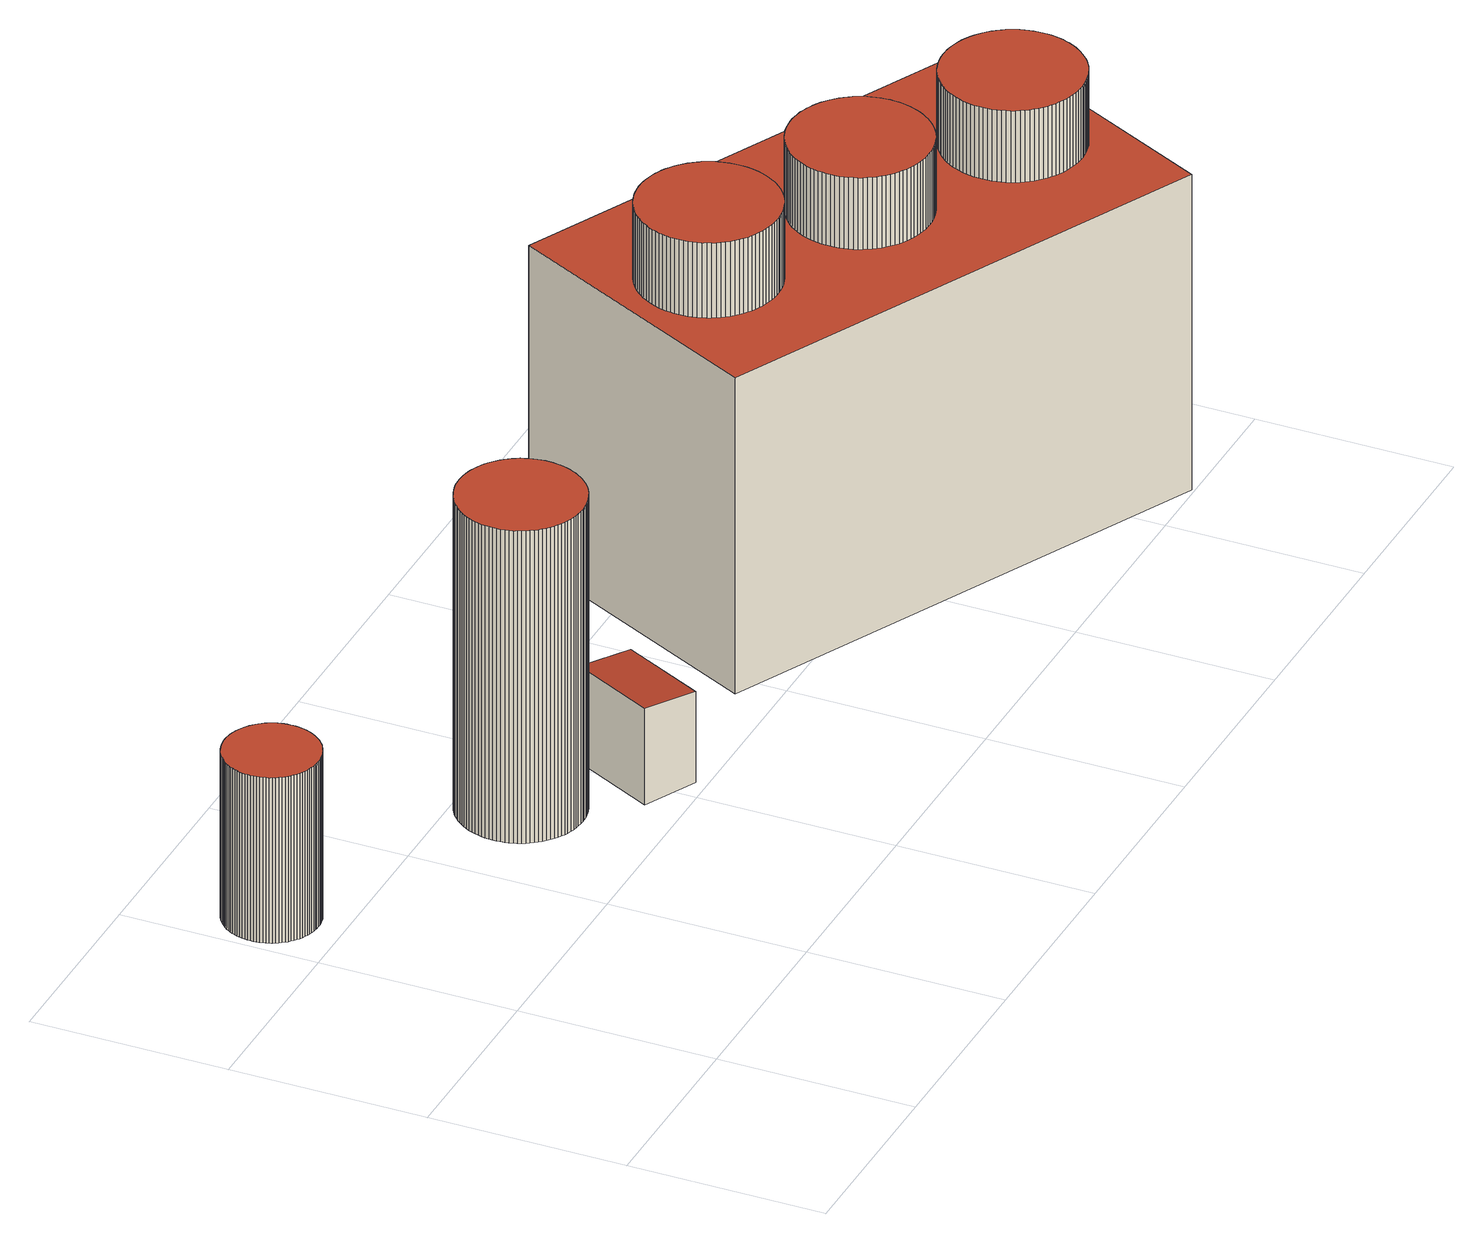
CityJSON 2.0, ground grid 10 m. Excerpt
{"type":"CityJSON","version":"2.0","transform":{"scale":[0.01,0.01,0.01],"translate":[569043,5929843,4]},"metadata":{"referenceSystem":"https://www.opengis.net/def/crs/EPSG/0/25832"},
"CityObjects":{
"building1":{"type":"Building","attributes":{"Grundfläche 2D":"17.360981","Grundhöhe NN":"4.816"},"geometry":[{"type":"Solid","lod":"3","boundaries":[[[[0,1,2,3,4,5,6,7,8,9,10,11,12,13,14,15,16,17,18,19,20,21,22,23,24,25,26,27,28,29,30,31,32,33,34,35,36,37,38,39,40,41,42,43,44,45,46,47,48,49,50,51,52,53,54,55,56,57,58,59,60,61,62,63,64,65,66,67,68,69,70,71,72,73,74,75,76,77,78,79,80,81,82,83,84,85,86,87,88,89,90,91,92,93,94,95,96,97,98,99]],[[100,101,5,4]],[[101,102,6,5]],[[102,103,7,6]],[[103,104,8,7]],[[104,105,9,8]],[[105,106,10,9]],[[106,107,11,10]],[[108,100,4,3]],[[109,110,0,99]],[[110,111,1,0]],[[111,112,2,1]],[[112,108,3,2]],[[107,113,12,11]],[[113,114,13,12]],[[114,115,14,13]],[[115,116,15,14]],[[116,117,16,15]],[[117,118,17,16]],[[118,119,18,17]],[[119,120,19,18]],[[120,121,20,19]],[[121,122,21,20]],[[122,123,22,21]],[[123,124,23,22]],[[124,125,24,23]],[[125,126,25,24]],[[126,127,26,25]],[[127,128,27,26]],[[128,129,28,27]],[[129,130,29,28]],[[130,131,30,29]],[[131,132,31,30]],[[132,133,32,31]],[[133,134,33,32]],[[134,135,34,33]],[[135,136,35,34]],[[136,137,36,35]],[[137,138,37,36]],[[138,139,38,37]],[[139,140,39,38]],[[140,141,40,39]],[[141,142,41,40]],[[142,143,42,41]],[[143,144,43,42]],[[144,145,44,43]],[[145,146,45,44]],[[146,147,46,45]],[[147,148,47,46]],[[148,149,48,47]],[[149,150,49,48]],[[150,151,50,49]],[[151,152,51,50]],[[152,153,52,51]],[[153,154,53,52]],[[154,155,54,53]],[[155,156,55,54]],[[156,157,56,55]],[[157,158,57,56]],[[158,159,58,57]],[[159,160,59,58]],[[160,161,60,59]],[[161,162,61,60]],[[162,163,62,61]],[[163,164,63,62]],[[164,165,64,63]],[[165,166,65,64]],[[166,167,66,65]],[[167,168,67,66]],[[168,169,68,67]],[[169,170,69,68]],[[170,171,70,69]],[[171,172,71,70]],[[172,173,72,71]],[[173,174,73,72]],[[174,175,74,73]],[[175,176,75,74]],[[176,177,76,75]],[[177,178,77,76]],[[178,179,78,77]],[[179,180,79,78]],[[180,181,80,79]],[[181,182,81,80]],[[182,183,82,81]],[[183,184,83,82]],[[184,185,84,83]],[[185,186,85,84]],[[186,187,86,85]],[[187,188,87,86]],[[188,189,88,87]],[[189,190,89,88]],[[190,191,90,89]],[[191,192,91,90]],[[192,193,92,91]],[[193,194,93,92]],[[194,195,94,93]],[[195,196,95,94]],[[196,197,96,95]],[[197,198,97,96]],[[198,199,98,97]],[[199,109,99,98]],[[198,197,196,195,194,193,192,191,190,189,188,187,186,185,184,183,182,181,180,179,178,177,176,175,174,173,172,171,170,169,168,167,166,165,164,163,162,161,160,159,158,157,156,155,154,153,152,151,150,149,148,147,146,145,144,143,142,141,140,139,138,137,136,135,134,133,132,131,130,129,128,127,126,125,124,123,122,121,120,119,118,117,116,115,114,113,107,106,105,104,103,102,101,100,108,112,111,110,109,199]]]],"semantics":{"surfaces":[{"type":"RoofSurface"},{"type":"WallSurface"},{"type":"GroundSurface"}],"values":[[0,1,1,1,1,1,1,1,1,1,1,1,1,1,1,1,1,1,1,1,1,1,1,1,1,1,1,1,1,1,1,1,1,1,1,1,1,1,1,1,1,1,1,1,1,1,1,1,1,1,1,1,1,1,1,1,1,1,1,1,1,1,1,1,1,1,1,1,1,1,1,1,1,1,1,1,1,1,1,1,1,1,1,1,1,1,1,1,1,1,1,1,1,1,1,1,1,1,1,1,1,2]]}}]},
"building2":{"type":"Building","attributes":{"Grundfläche 2D":"30.362177","Grundhöhe NN":"4.656"},"geometry":[{"type":"Solid","lod":"3","boundaries":[[[[200,201,202,203,204,205,206,207,208,209,210,211,212,213,214,215,216,217,218,219,220,221,222,223,224,225,226,227,228,229,230,231,232,233,234,235,236,237,238,239,240,241,242,243,244,245,246,247,248,249,250,251,252,253,254,255,256,257,258,259,260,261,262,263,264,265,266,267,268,269,270,271,272,273,274,275,276,277,278,279,280,281,282,283,284,285,286,287,288,289,290,291,292,293,294,295,296,297,298,299]],[[300,301,207,206]],[[301,302,208,207]],[[302,303,209,208]],[[303,304,210,209]],[[304,305,211,210]],[[305,306,212,211]],[[306,307,213,212]],[[307,308,214,213]],[[309,300,206,205]],[[310,311,203,202]],[[311,312,204,203]],[[312,309,205,204]],[[308,313,215,214]],[[313,314,216,215]],[[314,315,217,216]],[[315,316,218,217]],[[316,317,219,218]],[[317,318,220,219]],[[318,319,221,220]],[[319,320,222,221]],[[320,321,223,222]],[[321,322,224,223]],[[322,323,225,224]],[[323,324,226,225]],[[324,325,227,226]],[[325,326,228,227]],[[326,327,229,228]],[[327,328,230,229]],[[328,329,231,230]],[[329,330,232,231]],[[330,331,233,232]],[[331,332,234,233]],[[332,333,235,234]],[[333,334,236,235]],[[334,335,237,236]],[[335,336,238,237]],[[336,337,239,238]],[[337,338,240,239]],[[338,339,241,240]],[[339,340,242,241]],[[340,341,243,242]],[[341,342,244,243]],[[342,343,245,244]],[[343,344,246,245]],[[344,345,247,246]],[[345,346,248,247]],[[346,347,249,248]],[[347,348,250,249]],[[348,349,251,250]],[[349,350,252,251]],[[350,351,253,252]],[[351,352,254,253]],[[352,353,255,254]],[[353,354,256,255]],[[354,355,257,256]],[[355,356,258,257]],[[356,357,259,258]],[[357,358,260,259]],[[358,359,261,260]],[[359,360,262,261]],[[360,361,263,262]],[[361,362,264,263]],[[362,363,265,264]],[[363,364,266,265]],[[364,365,267,266]],[[365,366,268,267]],[[366,367,269,268]],[[367,368,270,269]],[[368,369,271,270]],[[369,370,272,271]],[[370,371,273,272]],[[371,372,274,273]],[[372,373,275,274]],[[373,374,276,275]],[[374,375,277,276]],[[375,376,278,277]],[[376,377,279,278]],[[377,378,280,279]],[[378,379,281,280]],[[379,380,282,281]],[[380,381,283,282]],[[381,382,284,283]],[[382,383,285,284]],[[383,384,286,285]],[[384,385,287,286]],[[385,386,288,287]],[[386,387,289,288]],[[387,388,290,289]],[[388,389,291,290]],[[389,390,292,291]],[[390,391,293,292]],[[391,392,294,293]],[[392,393,295,294]],[[393,394,296,295]],[[394,395,297,296]],[[395,396,298,297]],[[396,397,299,298]],[[397,398,200,299]],[[398,399,201,200]],[[399,310,202,201]],[[395,394,393,392,391,390,389,388,387,386,385,384,383,382,381,380,379,378,377,376,375,374,373,372,371,370,369,368,367,366,365,364,363,362,361,360,359,358,357,356,355,354,353,352,351,350,349,348,347,346,345,344,343,342,341,340,339,338,337,336,335,334,333,332,331,330,329,328,327,326,325,324,323,322,321,320,319,318,317,316,315,314,313,308,307,306,305,304,303,302,301,300,309,312,311,310,399,398,397,396]]]],"semantics":{"surfaces":[{"type":"RoofSurface"},{"type":"WallSurface"},{"type":"GroundSurface"}],"values":[[0,1,1,1,1,1,1,1,1,1,1,1,1,1,1,1,1,1,1,1,1,1,1,1,1,1,1,1,1,1,1,1,1,1,1,1,1,1,1,1,1,1,1,1,1,1,1,1,1,1,1,1,1,1,1,1,1,1,1,1,1,1,1,1,1,1,1,1,1,1,1,1,1,1,1,1,1,1,1,1,1,1,1,1,1,1,1,1,1,1,1,1,1,1,1,1,1,1,1,1,1,2]]}}]},
"building3":{"type":"Building","attributes":{"Grundfläche 2D":"14.191500","Grundhöhe NN":"4.850"},"geometry":[{"type":"Solid","lod":"3","boundaries":[[[[400,401,402,403]],[[404,405,403,402]],[[405,406,400,403]],[[406,407,401,400]],[[407,404,402,401]],[[407,406,405,404]]]],"semantics":{"surfaces":[{"type":"RoofSurface"},{"type":"WallSurface"},{"type":"GroundSurface"}],"values":[[0,1,1,1,1,2]]}}]},
"building4":{"type":"Building","attributes":{"Grundfläche 2D":"401.753669","Grundhöhe NN":"4.889"},"geometry":[{"type":"Solid","lod":"3","boundaries":[[[[408,409,410,411,412,413,414,415,416,417,418,419,420,421,422,423,424,425,426,427,428,429,430,431,432,433,434,435,436,437,438,439,440,441,442,443,444,445,446,447,448,449,450,451,452,453,454,455,456,457,458,459,460,461,462,463,464,465,466,467,468,469,470,471,472,473,474,475,476,477,478,479,480,481,482,483,484,485,486,487,488,489,490,491,492,493,494,495,496,497,498,499,500,501,502,503,504,505,506,507]],[[508,509,510,511,512,513,514,515,516,517,518,519,520,521,522,523,524,525,526,527,528,529,530,531,532,533,534,535,536,537,538,539,540,541,542,543,544,545,546,547,548,549,550,551,552,553,554,555,556,557,558,559,560,561,562,563,564,565,566,567,568,569,570,571,572,573,574,575,576,577,578,579,580,581,582,583,584,585,586,587,588,589,590,591,592,593,594,595,596,597,598,599,600,601,602,603,604,605,606,607]],[[608,609,610,611,612,613,614,615,616,617,618,619,620,621,622,623,624,625,626,627,628,629,630,631,632,633,634,635,636,637,638,639,640,641,642,643,644,645,646,647,648,649,650,651,652,653,654,655,656,657,658,659,660,661,662,663,664,665,666,667,668,669,670,671,672,673,674,675,676,677,678,679,680,681,682,683,684,685,686,687,688,689,690,691,692,693,694,695,696,697,698,699,700,701,702,703,704,705,706,707]],[[708,709,710,711],[712,713,714,715,716,717,718,719,720,721,722,723,724,725,726,727,728,729,730,731,732,733,734,735,736,737,738,739,740,741,742,743,744,745,746,747,748,749,750,751,752,753,754,755,756,757,758,759,760,761,762,763,764,765,766,767,768,769,770,771,772,773,774,775,776,777,778,779,780,781,782,783,784,785,786,787,788,789,790,791,792,793,794,795,796,797,798,799,800,801,802,803,804,805,806,807,808,809,810,811],[812,813,814,815,816,817,818,819,820,821,822,823,824,825,826,827,828,829,830,831,832,833,834,835,836,837,838,839,840,841,842,843,844,845,846,847,848,849,850,851,852,853,854,855,856,857,858,859,860,861,862,863,864,865,866,867,868,869,870,871,872,873,874,875,876,877,878,879,880,881,882,883,884,885,886,887,888,889,890,891,892,893,894,895,896,897,898,899,900,901,902,903,904,905,906,907,908,909,910,911],[912,913,914,915,916,917,918,919,920,921,922,923,924,925,926,927,928,929,930,931,932,933,934,935,936,937,938,939,940,941,942,943,944,945,946,947,948,949,950,951,952,953,954,955,956,957,958,959,960,961,962,963,964,965,966,967,968,969,970,971,972,973,974,975,976,977,978,979,980,981,982,983,984,985,986,987,988,989,990,991,992,993,994,995,996,997,998,999,1000,1001,1002,1003,1004,1005,1006,1007,1008,1009,1010,1011]],[[418,417,849,848]],[[419,418,848,847]],[[420,419,847,846]],[[421,420,846,845]],[[422,421,845,844]],[[423,422,844,843]],[[424,423,843,842]],[[425,424,842,841]],[[414,413,853,852]],[[415,414,852,851]],[[416,415,851,850]],[[417,416,850,849]],[[426,425,841,840]],[[427,426,840,839]],[[428,427,839,838]],[[429,428,838,837]],[[430,429,837,836]],[[431,430,836,835]],[[432,431,835,834]],[[433,432,834,833]],[[434,433,833,832]],[[435,434,832,831]],[[436,435,831,830]],[[437,436,830,829]],[[438,437,829,828]],[[439,438,828,827]],[[440,439,827,826]],[[441,440,826,825]],[[442,441,825,824]],[[443,442,824,823]],[[444,443,823,822]],[[445,444,822,821]],[[446,445,821,820]],[[447,446,820,819]],[[448,447,819,818]],[[449,448,818,817]],[[450,449,817,816]],[[451,450,816,815]],[[452,451,815,814]],[[453,452,814,813]],[[454,453,813,812]],[[455,454,812,911]],[[456,455,911,910]],[[457,456,910,909]],[[458,457,909,908]],[[459,458,908,907]],[[460,459,907,906]],[[461,460,906,905]],[[462,461,905,904]],[[463,462,904,903]],[[464,463,903,902]],[[465,464,902,901]],[[466,465,901,900]],[[467,466,900,899]],[[468,467,899,898]],[[469,468,898,897]],[[470,469,897,896]],[[471,470,896,895]],[[472,471,895,894]],[[473,472,894,893]],[[474,473,893,892]],[[475,474,892,891]],[[476,475,891,890]],[[477,476,890,889]],[[478,477,889,888]],[[479,478,888,887]],[[480,479,887,886]],[[481,480,886,885]],[[482,481,885,884]],[[483,482,884,883]],[[484,483,883,882]],[[485,484,882,881]],[[486,485,881,880]],[[487,486,880,879]],[[488,487,879,878]],[[489,488,878,877]],[[490,489,877,876]],[[491,490,876,875]],[[492,491,875,874]],[[493,492,874,873]],[[494,493,873,872]],[[495,494,872,871]],[[496,495,871,870]],[[497,496,870,869]],[[498,497,869,868]],[[499,498,868,867]],[[500,499,867,866]],[[501,500,866,865]],[[502,501,865,864]],[[503,502,864,863]],[[504,503,863,862]],[[505,504,862,861]],[[506,505,861,860]],[[507,506,860,859]],[[408,507,859,858]],[[409,408,858,857]],[[410,409,857,856]],[[411,410,856,855]],[[412,411,855,854]],[[413,412,854,853]],[[761,760,512,511]],[[760,759,513,512]],[[759,758,514,513]],[[758,757,515,514]],[[757,756,516,515]],[[756,755,517,516]],[[755,754,518,517]],[[754,753,519,518]],[[765,764,508,607]],[[764,763,509,508]],[[763,762,510,509]],[[762,761,511,510]],[[753,752,520,519]],[[752,751,521,520]],[[751,750,522,521]],[[750,749,523,522]],[[749,748,524,523]],[[748,747,525,524]],[[747,746,526,525]],[[746,745,527,526]],[[745,744,528,527]],[[744,743,529,528]],[[743,742,530,529]],[[742,741,531,530]],[[741,740,532,531]],[[740,739,533,532]],[[739,738,534,533]],[[738,737,535,534]],[[737,736,536,535]],[[736,735,537,536]],[[735,734,538,537]],[[539,538,734,733]],[[733,732,540,539]],[[732,731,541,540]],[[731,730,542,541]],[[730,729,543,542]],[[729,728,544,543]],[[728,727,545,544]],[[727,726,546,545]],[[726,725,547,546]],[[725,724,548,547]],[[724,723,549,548]],[[723,722,550,549]],[[722,721,551,550]],[[721,720,552,551]],[[720,719,553,552]],[[719,718,554,553]],[[718,717,555,554]],[[717,716,556,555]],[[716,715,557,556]],[[715,714,558,557]],[[714,713,559,558]],[[713,712,560,559]],[[712,811,561,560]],[[811,810,562,561]],[[810,809,563,562]],[[809,808,564,563]],[[808,807,565,564]],[[807,806,566,565]],[[806,805,567,566]],[[805,804,568,567]],[[804,803,569,568]],[[803,802,570,569]],[[802,801,571,570]],[[801,800,572,571]],[[800,799,573,572]],[[799,798,574,573]],[[798,797,575,574]],[[797,796,576,575]],[[796,795,577,576]],[[795,794,578,577]],[[794,793,579,578]],[[793,792,580,579]],[[792,791,581,580]],[[791,790,582,581]],[[790,789,583,582]],[[789,788,584,583]],[[788,787,585,584]],[[787,786,586,585]],[[786,785,587,586]],[[785,784,588,587]],[[589,588,784,783]],[[783,782,590,589]],[[782,781,591,590]],[[781,780,592,591]],[[780,779,593,592]],[[779,778,594,593]],[[778,777,595,594]],[[777,776,596,595]],[[776,775,597,596]],[[775,774,598,597]],[[774,773,599,598]],[[773,772,600,599]],[[772,771,601,600]],[[771,770,602,601]],[[770,769,603,602]],[[769,768,604,603]],[[768,767,605,604]],[[767,766,606,605]],[[766,765,607,606]],[[615,614,1001,1000]],[[616,615,1000,999]],[[617,616,999,998]],[[618,617,998,997]],[[619,618,997,996]],[[620,619,996,995]],[[621,620,995,994]],[[622,621,994,993]],[[610,609,1006,1005]],[[611,610,1005,1004]],[[612,611,1004,1003]],[[613,612,1003,1002]],[[614,613,1002,1001]],[[623,622,993,992]],[[624,623,992,991]],[[625,624,991,990]],[[626,625,990,989]],[[627,626,989,988]],[[628,627,988,987]],[[629,628,987,986]],[[630,629,986,985]],[[631,630,985,984]],[[632,631,984,983]],[[633,632,983,982]],[[634,633,982,981]],[[635,634,981,980]],[[636,635,980,979]],[[637,636,979,978]],[[638,637,978,977]],[[639,638,977,976]],[[640,639,976,975]],[[641,640,975,974]],[[642,641,974,973]],[[643,642,973,972]],[[644,643,972,971]],[[645,644,971,970]],[[646,645,970,969]],[[647,646,969,968]],[[648,647,968,967]],[[649,648,967,966]],[[650,649,966,965]],[[651,650,965,964]],[[652,651,964,963]],[[653,652,963,962]],[[654,653,962,961]],[[655,654,961,960]],[[656,655,960,959]],[[657,656,959,958]],[[658,657,958,957]],[[659,658,957,956]],[[660,659,956,955]],[[661,660,955,954]],[[662,661,954,953]],[[663,662,953,952]],[[664,663,952,951]],[[665,664,951,950]],[[666,665,950,949]],[[667,666,949,948]],[[668,667,948,947]],[[669,668,947,946]],[[670,669,946,945]],[[671,670,945,944]],[[672,671,944,943]],[[673,672,943,942]],[[674,673,942,941]],[[675,674,941,940]],[[676,675,940,939]],[[677,676,939,938]],[[678,677,938,937]],[[679,678,937,936]],[[680,679,936,935]],[[681,680,935,934]],[[682,681,934,933]],[[683,682,933,932]],[[684,683,932,931]],[[685,684,931,930]],[[686,685,930,929]],[[687,686,929,928]],[[688,687,928,927]],[[689,688,927,926]],[[690,689,926,925]],[[691,690,925,924]],[[692,691,924,923]],[[693,692,923,922]],[[694,693,922,921]],[[695,694,921,920]],[[696,695,920,919]],[[697,696,919,918]],[[698,697,918,917]],[[699,698,917,916]],[[700,699,916,915]],[[701,700,915,914]],[[702,701,914,913]],[[703,702,913,912]],[[704,703,912,1011]],[[705,704,1011,1010]],[[706,705,1010,1009]],[[707,706,1009,1008]],[[608,707,1008,1007]],[[609,608,1007,1006]],[[1012,1013,709,708]],[[1013,1014,710,709]],[[1014,1015,711,710]],[[1015,1012,708,711]],[[1015,1014,1013,1012]]]],"semantics":{"surfaces":[{"type":"RoofSurface"},{"type":"WallSurface"},{"type":"GroundSurface"}],"values":[[0,0,0,0,1,1,1,1,1,1,1,1,1,1,1,1,1,1,1,1,1,1,1,1,1,1,1,1,1,1,1,1,1,1,1,1,1,1,1,1,1,1,1,1,1,1,1,1,1,1,1,1,1,1,1,1,1,1,1,1,1,1,1,1,1,1,1,1,1,1,1,1,1,1,1,1,1,1,1,1,1,1,1,1,1,1,1,1,1,1,1,1,1,1,1,1,1,1,1,1,1,1,1,1,1,1,1,1,1,1,1,1,1,1,1,1,1,1,1,1,1,1,1,1,1,1,1,1,1,1,1,1,1,1,1,1,1,1,1,1,1,1,1,1,1,1,1,1,1,1,1,1,1,1,1,1,1,1,1,1,1,1,1,1,1,1,1,1,1,1,1,1,1,1,1,1,1,1,1,1,1,1,1,1,1,1,1,1,1,1,1,1,1,1,1,1,1,1,1,1,1,1,1,1,1,1,1,1,1,1,1,1,1,1,1,1,1,1,1,1,1,1,1,1,1,1,1,1,1,1,1,1,1,1,1,1,1,1,1,1,1,1,1,1,1,1,1,1,1,1,1,1,1,1,1,1,1,1,1,1,1,1,1,1,1,1,1,1,1,1,1,1,1,1,1,1,1,1,1,1,1,1,1,1,1,1,1,1,1,1,1,1,1,1,1,1,1,1,1,1,1,1,1,1,1,1,1,1,2]]}}]}
},
"vertices":[
[334,2573,978],[320,2577,978],[305,2581,978],[291,2583,978],[276,2585,978],[261,2585,978],[246,2585,978],[232,2583,978],[217,2581,978],[203,2578,978],[189,2574,978],[175,2569,978],[161,2563,978],[148,2557,978],[135,2549,978],[123,2541,978],[111,2532,978],[100,2522,978],[89,2512,978],[80,2501,978],[70,2489,978],[62,2477,978],[54,2465,978],[48,2452,978],[42,2438,978],[37,2424,978],[32,2410,978],[29,2396,978],[27,2381,978],[25,2366,978],[25,2352,978],[25,2337,978],[26,2322,978],[29,2308,978],[32,2293,978],[36,2279,978],[41,2265,978],[46,2251,978],[53,2238,978],[60,2225,978],[69,2213,978],[78,2201,978],[87,2190,978],[98,2180,978],[109,2170,978],[120,2161,978],[132,2152,978],[145,2145,978],[158,2138,978],[172,2132,978],[186,2127,978],[200,2123,978],[214,2119,978],[229,2117,978],[243,2115,978],[258,2115,978],[273,2115,978],[288,2117,978],[302,2119,978],[317,2122,978],[331,2126,978],[345,2131,978],[358,2137,978],[372,2143,978],[384,2151,978],[397,2159,978],[408,2168,978],[420,2178,978],[430,2188,978],[440,2199,978],[449,2211,978],[457,2223,978],[465,2235,978],[472,2249,978],[478,2262,978],[483,2276,978],[487,2290,978],[490,2304,978],[493,2319,978],[494,2334,978],[495,2348,978],[494,2363,978],[493,2378,978],[491,2392,978],[488,2407,978],[484,2421,978],[479,2435,978],[473,2449,978],[467,2462,978],[459,2475,978],[451,2487,978],[442,2499,978],[432,2510,978],[422,2520,978],[411,2530,978],[399,2539,978],[387,2548,978],[374,2555,978],[361,2562,978],[348,2568,978],[276,2585,82],[261,2585,82],[246,2585,82],[232,2583,82],[217,2581,82],[203,2578,82],[189,2574,82],[175,2569,82],[291,2583,82],[348,2568,82],[334,2573,82],[320,2577,82],[305,2581,82],[161,2563,82],[148,2557,82],[135,2549,82],[123,2541,82],[111,2532,82],[100,2522,82],[89,2512,82],[80,2501,82],[70,2489,82],[62,2477,82],[54,2465,82],[48,2452,82],[42,2438,82],[37,2424,82],[32,2410,82],[29,2396,82],[27,2381,82],[25,2366,82],[25,2352,82],[25,2337,82],[26,2322,82],[29,2308,82],[32,2293,82],[36,2279,82],[41,2265,82],[46,2251,82],[53,2238,82],[60,2225,82],[69,2213,82],[78,2201,82],[87,2190,82],[98,2180,82],[109,2170,82],[120,2161,82],[132,2152,82],[145,2145,82],[158,2138,82],[172,2132,82],[186,2127,82],[200,2123,82],[214,2119,82],[229,2117,82],[243,2115,82],[258,2115,82],[273,2115,82],[288,2117,82],[302,2119,82],[317,2122,82],[331,2126,82],[345,2131,82],[358,2137,82],[372,2143,82],[384,2151,82],[397,2159,82],[408,2168,82],[420,2178,82],[430,2188,82],[440,2199,82],[449,2211,82],[457,2223,82],[465,2235,82],[472,2249,82],[478,2262,82],[483,2276,82],[487,2290,82],[490,2304,82],[493,2319,82],[494,2334,82],[495,2348,82],[494,2363,82],[493,2378,82],[491,2392,82],[488,2407,82],[484,2421,82],[479,2435,82],[473,2449,82],[467,2462,82],[459,2475,82],[451,2487,82],[442,2499,82],[432,2510,82],[422,2520,82],[411,2530,82],[399,2539,82],[387,2548,82],[374,2555,82],[361,2562,82],
[1447,1431,1759],[1464,1422,1759],[1482,1414,1759],[1500,1407,1759],[1519,1401,1759],[1538,1397,1759],[1557,1394,1759],[1577,1392,1759],[1596,1391,1759],[1616,1391,1759],[1635,1393,1759],[1655,1396,1759],[1674,1400,1759],[1693,1405,1759],[1711,1412,1759],[1729,1419,1759],[1746,1428,1759],[1763,1438,1759],[1780,1448,1759],[1795,1460,1759],[1810,1473,1759],[1824,1487,1759],[1837,1501,1759],[1849,1517,1759],[1860,1533,1759],[1870,1549,1759],[1879,1567,1759],[1887,1584,1759],[1894,1603,1759],[1900,1621,1759],[1904,1641,1759],[1907,1660,1759],[1909,1679,1759],[1910,1699,1759],[1910,1718,1759],[1908,1738,1759],[1905,1757,1759],[1901,1776,1759],[1896,1795,1759],[1889,1813,1759],[1882,1832,1759],[1873,1849,1759],[1863,1866,1759],[1853,1882,1759],[1841,1898,1759],[1828,1912,1759],[1814,1926,1759],[1800,1939,1759],[1784,1952,1759],[1768,1963,1759],[1752,1973,1759],[1734,1982,1759],[1716,1990,1759],[1698,1997,1759],[1679,2002,1759],[1660,2007,1759],[1641,2010,1759],[1622,2012,1759],[1602,2013,1759],[1583,2012,1759],[1563,2011,1759],[1544,2008,1759],[1525,2004,1759],[1506,1998,1759],[1488,1992,1759],[1469,1984,1759],[1452,1976,1759],[1435,1966,1759],[1419,1955,1759],[1403,1943,1759],[1389,1930,1759],[1375,1917,1759],[1361,1902,1759],[1349,1887,1759],[1338,1871,1759],[1328,1854,1759],[1319,1837,1759],[1311,1819,1759],[1304,1801,1759],[1299,1782,1759],[1294,1763,1759],[1291,1744,1759],[1289,1724,1759],[1288,1705,1759],[1289,1685,1759],[1290,1666,1759],[1293,1646,1759],[1297,1627,1759],[1303,1608,1759],[1309,1590,1759],[1317,1572,1759],[1325,1554,1759],[1335,1538,1759],[1346,1521,1759],[1358,1506,1759],[1370,1491,1759],[1384,1477,1759],[1399,1464,1759],[1414,1452,1759],[1430,1441,1759],[1557,1394,66],[1577,1392,66],[1596,1391,66],[1616,1391,66],[1635,1393,66],[1655,1396,66],[1674,1400,66],[1693,1405,66],[1711,1412,66],[1538,1397,66],[1482,1414,66],[1500,1407,66],[1519,1401,66],[1729,1419,66],[1746,1428,66],[1763,1438,66],[1780,1448,66],[1795,1460,66],[1810,1473,66],[1824,1487,66],[1837,1501,66],[1849,1517,66],[1860,1533,66],[1870,1549,66],[1879,1567,66],[1887,1584,66],[1894,1603,66],[1900,1621,66],[1904,1641,66],[1907,1660,66],[1909,1679,66],[1910,1699,66],[1910,1718,66],[1908,1738,66],[1905,1757,66],[1901,1776,66],[1896,1795,66],[1889,1813,66],[1882,1832,66],[1873,1849,66],[1863,1866,66],[1853,1882,66],[1841,1898,66],[1828,1912,66],[1814,1926,66],[1800,1939,66],[1784,1952,66],[1768,1963,66],[1752,1973,66],[1734,1982,66],[1716,1990,66],[1698,1997,66],[1679,2002,66],[1660,2007,66],[1641,2010,66],[1622,2012,66],[1602,2013,66],[1583,2012,66],[1563,2011,66],[1544,2008,66],[1525,2004,66],[1506,1998,66],[1488,1992,66],[1469,1984,66],[1452,1976,66],[1435,1966,66],[1419,1955,66],[1403,1943,66],[1389,1930,66],[1375,1917,66],[1361,1902,66],[1349,1887,66],[1338,1871,66],[1328,1854,66],[1319,1837,66],[1311,1819,66],[1304,1801,66],[1299,1782,66],[1294,1763,66],[1291,1744,66],[1289,1724,66],[1288,1705,66],[1289,1685,66],[1290,1666,66],[1293,1646,66],[1297,1627,66],[1303,1608,66],[1309,1590,66],[1317,1572,66],[1325,1554,66],[1335,1538,66],[1346,1521,66],[1358,1506,66],[1370,1491,66],[1384,1477,66],[1399,1464,66],[1414,1452,66],[1430,1441,66],[1447,1431,66],[1464,1422,66],
[2299,1465,578],[2028,1599,610],[1819,1179,610],[2090,1045,578],[1819,1179,85],[2090,1045,85],[2299,1465,85],[2028,1599,85],
[5433,1133,2188],[5416,1146,2188],[5397,1158,2188],[5378,1169,2188],[5359,1179,2188],[5339,1187,2188],[5318,1194,2188],[5297,1200,2188],[5275,1204,2188],[5254,1207,2188],[5232,1209,2188],[5210,1209,2188],[5188,1208,2188],[5167,1206,2188],[5145,1202,2188],[5124,1197,2188],[5103,1190,2188],[5082,1183,2188],[5062,1174,2188],[5043,1163,2188],[5025,1152,2188],[5007,1139,2188],[4990,1125,2188],[4973,1111,2188],[4958,1095,2188],[4944,1078,2188],[4931,1061,2188],[4919,1043,2188],[4908,1024,2188],[4899,1004,2188],[4890,984,2188],[4883,963,2188],[4878,942,2188],[4873,921,2188],[4870,899,2188],[4869,877,2188],[4868,855,2188],[4869,833,2188],[4872,812,2188],[4876,790,2188],[4881,769,2188],[4887,748,2188],[4895,728,2188],[4904,708,2188],[4914,688,2188],[4926,670,2188],[4938,652,2188],[4952,635,2188],[4967,619,2188],[4982,604,2188],[4999,589,2188],[5017,576,2188],[5035,564,2188],[5054,554,2188],[5073,544,2188],[5094,536,2188],[5114,529,2188],[5135,523,2188],[5157,518,2188],[5179,515,2188],[5200,514,2188],[5222,513,2188],[5244,514,2188],[5266,517,2188],[5287,521,2188],[5308,526,2188],[5329,532,2188],[5350,540,2188],[5370,549,2188],[5389,559,2188],[5408,571,2188],[5426,583,2188],[5443,597,2188],[5459,612,2188],[5474,628,2188],[5488,644,2188],[5501,662,2188],[5513,680,2188],[5524,699,2188],[5533,719,2188],[5542,739,2188],[5549,759,2188],[5555,781,2188],[5559,802,2188],[5562,824,2188],[5564,846,2188],[5564,867,2188],[5563,889,2188],[5560,911,2188],[5557,932,2188],[5552,954,2188],[5545,975,2188],[5537,995,2188],[5528,1015,2188],[5518,1034,2188],[5507,1053,2188],[5494,1071,2188],[5480,1088,2188],[5466,1104,2188],[5450,1119,2188],[4509,1596,2188],[4488,1602,2188],[4466,1606,2188],[4444,1609,2188],[4423,1611,2188],[4401,1611,2188],[4379,1610,2188],[4357,1608,2188],[4336,1604,2188],[4314,1599,2188],[4294,1592,2188],[4273,1585,2188],[4253,1576,2188],[4234,1565,2188],[4215,1554,2188],[4197,1541,2188],[4180,1528,2188],[4164,1513,2188],[4149,1497,2188],[4135,1481,2188],[4122,1463,2188],[4110,1445,2188],[4099,1426,2188],[4089,1406,2188],[4081,1386,2188],[4074,1365,2188],[4068,1344,2188],[4064,1323,2188],[4061,1301,2188],[4059,1279,2188],[4059,1257,2188],[4060,1236,2188],[4062,1214,2188],[4066,1192,2188],[4071,1171,2188],[4078,1150,2188],[4085,1130,2188],[4095,1110,2188],[4105,1091,2188],[4116,1072,2188],[4129,1054,2188],[4143,1037,2188],[4157,1021,2188],[4173,1006,2188],[4190,992,2188],[4207,978,2188],[4226,967,2188],[4244,956,2188],[4264,946,2188],[4284,938,2188],[4305,931,2188],[4326,925,2188],[4347,921,2188],[4369,917,2188],[4391,916,2188],[4413,916,2188],[4435,917,2188],[4456,919,2188],[4478,923,2188],[4499,928,2188],[4520,934,2188],[4541,942,2188],[4560,951,2188],[4580,962,2188],[4598,973,2188],[4616,986,2188],[4633,999,2188],[4649,1014,2188],[4665,1030,2188],[4679,1046,2188],[4692,1064,2188],[4704,1082,2188],[4715,1101,2188],[4724,1121,2188],[4732,1141,2188],[4740,1162,2188],[4745,1183,2188],[4750,1204,2188],[4753,1226,2188],[4754,1248,2188],[4755,1270,2188],[4754,1291,2188],[4751,1313,2188],[4747,1335,2188],[4742,1356,2188],[4736,1377,2188],[4728,1397,2188],[4719,1417,2188],[4709,1436,2188],[4697,1455,2188],[4685,1473,2188],[4671,1490,2188],[4656,1506,2188],[4641,1521,2188],[4624,1535,2188],[4606,1549,2188],[4588,1560,2188],[4569,1571,2188],[4549,1581,2188],[4529,1589,2188],[3751,1963,2206],[3731,1972,2206],[3711,1981,2206],[3691,1988,2206],[3669,1993,2206],[3648,1998,2206],[3626,2001,2206],[3605,2003,2206],[3583,2003,2206],[3561,2002,2206],[3539,1999,2206],[3518,1996,2206],[3496,1991,2206],[3475,1984,2206],[3455,1976,2206],[3435,1967,2206],[3416,1957,2206],[3397,1946,2206],[3379,1933,2206],[3362,1919,2206],[3346,1904,2206],[3331,1889,2206],[3317,1872,2206],[3304,1855,2206],[3292,1836,2206],[3281,1817,2206],[3271,1798,2206],[3263,1778,2206],[3256,1757,2206],[3250,1736,2206],[3246,1714,2206],[3243,1693,2206],[3241,1671,2206],[3241,1649,2206],[3242,1627,2206],[3244,1605,2206],[3248,1584,2206],[3253,1563,2206],[3260,1542,2206],[3267,1521,2206],[3277,1501,2206],[3287,1482,2206],[3298,1463,2206],[3311,1446,2206],[3324,1429,2206],[3339,1412,2206],[3355,1397,2206],[3372,1383,2206],[3389,1370,2206],[3407,1358,2206],[3426,1347,2206],[3446,1338,2206],[3466,1329,2206],[3487,1322,2206],[3508,1317,2206],[3529,1312,2206],[3551,1309,2206],[3573,1307,2206],[3595,1307,2206],[3617,1308,2206],[3638,1311,2206],[3660,1314,2206],[3681,1320,2206],[3702,1326,2206],[3722,1334,2206],[3742,1343,2206],[3762,1353,2206],[3780,1364,2206],[3798,1377,2206],[3815,1391,2206],[3831,1405,2206],[3846,1421,2206],[3861,1438,2206],[3874,1455,2206],[3886,1474,2206],[3896,1493,2206],[3906,1512,2206],[3914,1533,2206],[3921,1553,2206],[3927,1574,2206],[3932,1596,2206],[3935,1617,2206],[3936,1639,2206],[3937,1661,2206],[3935,1683,2206],[3933,1705,2206],[3929,1726,2206],[3924,1747,2206],[3918,1768,2206],[3910,1789,2206],[3901,1809,2206],[3891,1828,2206],[3879,1846,2206],[3867,1864,2206],[3853,1881,2206],[3838,1898,2206],[3822,1913,2206],[3806,1927,2206],[3788,1940,2206],[3770,1952,2206],[3497,2518,1800],[2851,1190,1800],[5297,0,1800],[5943,1329,1800],[4347,921,1800],[4326,925,1800],[4305,931,1800],[4284,938,1800],[4264,946,1800],[4244,956,1800],[4226,967,1800],[4207,978,1800],[4190,992,1800],[4173,1006,1800],[4157,1021,1800],[4143,1037,1800],[4129,1054,1800],[4116,1072,1800],[4105,1091,1800],[4095,1110,1800],[4085,1130,1800],[4078,1150,1800],[4071,1171,1800],[4066,1192,1800],[4062,1214,1800],[4060,1236,1800],[4059,1257,1800],[4059,1279,1800],[4061,1301,1800],[4064,1323,1800],[4068,1344,1800],[4074,1365,1800],[4081,1386,1800],[4089,1406,1800],[4099,1426,1800],[4110,1445,1800],[4122,1463,1800],[4135,1481,1800],[4149,1497,1800],[4164,1513,1800],[4180,1528,1800],[4197,1541,1800],[4215,1554,1800],[4234,1565,1800],[4253,1576,1800],[4273,1585,1800],[4294,1592,1800],[4314,1599,1800],[4336,1604,1800],[4357,1608,1800],[4379,1610,1800],[4401,1611,1800],[4423,1611,1800],[4444,1609,1800],[4466,1606,1800],[4488,1602,1800],[4509,1596,1800],[4529,1589,1800],[4549,1581,1800],[4569,1571,1800],[4588,1560,1800],[4606,1549,1800],[4624,1535,1800],[4641,1521,1800],[4656,1506,1800],[4671,1490,1800],[4685,1473,1800],[4697,1455,1800],[4709,1436,1800],[4719,1417,1800],[4728,1397,1800],[4736,1377,1800],[4742,1356,1800],[4747,1335,1800],[4751,1313,1800],[4754,1291,1800],[4755,1270,1800],[4754,1248,1800],[4753,1226,1800],[4750,1204,1800],[4745,1183,1800],[4740,1162,1800],[4732,1141,1800],[4724,1121,1800],[4715,1101,1800],[4704,1082,1800],[4692,1064,1800],[4679,1046,1800],[4665,1030,1800],[4649,1014,1800],[4633,999,1800],[4616,986,1800],[4598,973,1800],[4580,962,1800],[4560,951,1800],[4541,942,1800],[4520,934,1800],[4499,928,1800],[4478,923,1800],[4456,919,1800],[4435,917,1800],[4413,916,1800],[4391,916,1800],[4369,917,1800],[4938,652,1800],[4926,670,1800],[4914,688,1800],[4904,708,1800],[4895,728,1800],[4887,748,1800],[4881,769,1800],[4876,790,1800],[4872,812,1800],[4869,833,1800],[4868,855,1800],[4869,877,1800],[4870,899,1800],[4873,921,1800],[4878,942,1800],[4883,963,1800],[4890,984,1800],[4899,1004,1800],[4908,1024,1800],[4919,1043,1800],[4931,1061,1800],[4944,1078,1800],[4958,1095,1800],[4973,1111,1800],[4990,1125,1800],[5007,1139,1800],[5025,1152,1800],[5043,1163,1800],[5062,1174,1800],[5082,1183,1800],[5103,1190,1800],[5124,1197,1800],[5145,1202,1800],[5167,1206,1800],[5188,1208,1800],[5210,1209,1800],[5232,1209,1800],[5254,1207,1800],[5275,1204,1800],[5297,1200,1800],[5318,1194,1800],[5339,1187,1800],[5359,1179,1800],[5378,1169,1800],[5397,1158,1800],[5416,1146,1800],[5433,1133,1800],[5450,1119,1800],[5466,1104,1800],[5480,1088,1800],[5494,1071,1800],[5507,1053,1800],[5518,1034,1800],[5528,1015,1800],[5537,995,1800],[5545,975,1800],[5552,954,1800],[5557,932,1800],[5560,911,1800],[5563,889,1800],[5564,867,1800],[5564,846,1800],[5562,824,1800],[5559,802,1800],[5555,781,1800],[5549,759,1800],[5542,739,1800],[5533,719,1800],[5524,699,1800],[5513,680,1800],[5501,662,1800],[5488,644,1800],[5474,628,1800],[5459,612,1800],[5443,597,1800],[5426,583,1800],[5408,571,1800],[5389,559,1800],[5370,549,1800],[5350,540,1800],[5329,532,1800],[5308,526,1800],[5287,521,1800],[5266,517,1800],[5244,514,1800],[5222,513,1800],[5200,514,1800],[5179,515,1800],[5157,518,1800],[5135,523,1800],[5114,529,1800],[5094,536,1800],[5073,544,1800],[5054,554,1800],[5035,564,1800],[5017,576,1800],[4999,589,1800],[4982,604,1800],[4967,619,1800],[4952,635,1800],[3838,1898,1800],[3853,1881,1800],[3867,1864,1800],[3879,1846,1800],[3891,1828,1800],[3901,1809,1800],[3910,1789,1800],[3918,1768,1800],[3924,1747,1800],[3929,1726,1800],[3933,1705,1800],[3935,1683,1800],[3937,1661,1800],[3936,1639,1800],[3935,1617,1800],[3932,1596,1800],[3927,1574,1800],[3921,1553,1800],[3914,1533,1800],[3906,1512,1800],[3896,1493,1800],[3886,1474,1800],[3874,1455,1800],[3861,1438,1800],[3846,1421,1800],[3831,1405,1800],[3815,1391,1800],[3798,1377,1800],[3780,1364,1800],[3762,1353,1800],[3742,1343,1800],[3722,1334,1800],[3702,1326,1800],[3681,1320,1800],[3660,1314,1800],[3638,1311,1800],[3617,1308,1800],[3595,1307,1800],[3573,1307,1800],[3551,1309,1800],[3529,1312,1800],[3508,1317,1800],[3487,1322,1800],[3466,1329,1800],[3446,1338,1800],[3426,1347,1800],[3407,1358,1800],[3389,1370,1800],[3372,1383,1800],[3355,1397,1800],[3339,1412,1800],[3324,1429,1800],[3311,1446,1800],[3298,1463,1800],[3287,1482,1800],[3277,1501,1800],[3267,1521,1800],[3260,1542,1800],[3253,1563,1800],[3248,1584,1800],[3244,1605,1800],[3242,1627,1800],[3241,1649,1800],[3241,1671,1800],[3243,1693,1800],[3246,1714,1800],[3250,1736,1800],[3256,1757,1800],[3263,1778,1800],[3271,1798,1800],[3281,1817,1800],[3292,1836,1800],[3304,1855,1800],[3317,1872,1800],[3331,1889,1800],[3346,1904,1800],[3362,1919,1800],[3379,1933,1800],[3397,1946,1800],[3416,1957,1800],[3435,1967,1800],[3455,1976,1800],[3475,1984,1800],[3496,1991,1800],[3518,1996,1800],[3539,1999,1800],[3561,2002,1800],[3583,2003,1800],[3605,2003,1800],[3626,2001,1800],[3648,1998,1800],[3669,1993,1800],[3691,1988,1800],[3711,1981,1800],[3731,1972,1800],[3751,1963,1800],[3770,1952,1800],[3788,1940,1800],[3806,1927,1800],[3822,1913,1800],[3497,2518,89],[2851,1190,89],[5297,0,89],[5943,1329,89]
]}
